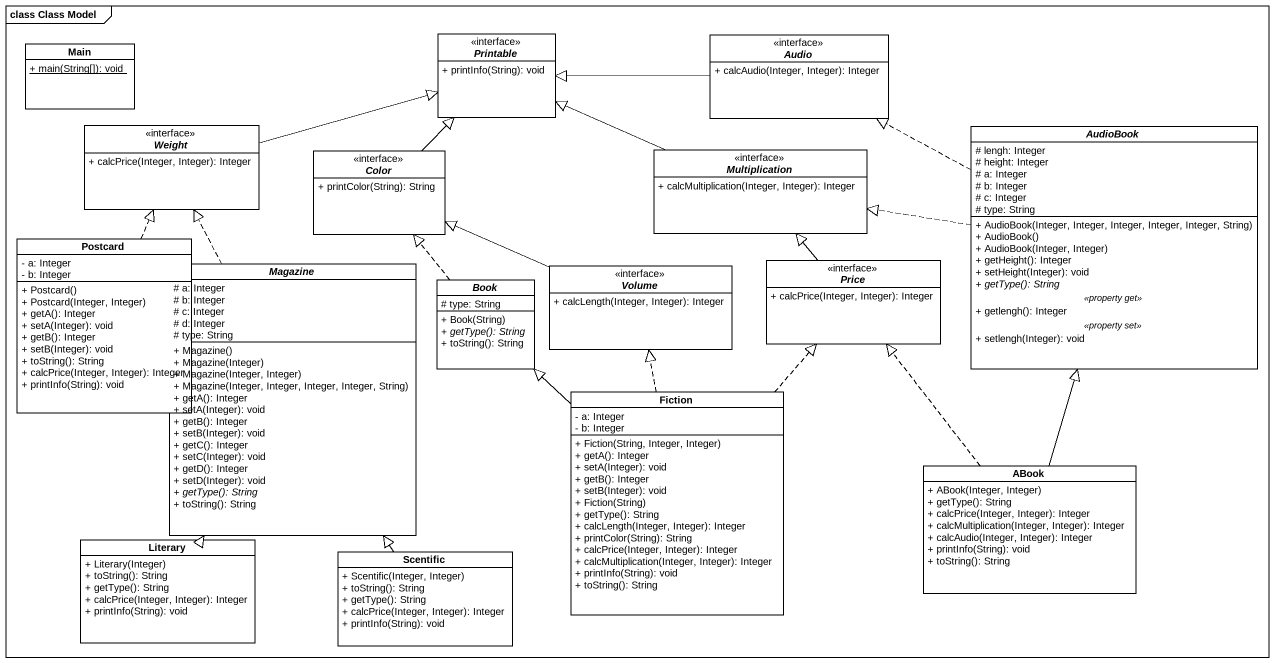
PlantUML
@startuml
mainframe class Class Model
hide circle
hide empty members
skinparam classAttributeIconSize 0
class Main {
  {static} + main(String[]): void
}
interface Printable <<interface>> {
  + printInfo(String): void
}
interface Audio <<interface>> {
  + calcAudio(Integer, Integer): Integer
}
interface Weight <<interface>> {
  + calcPrice(Integer, Integer): Integer
}
abstract class AudioBook {
  # lengh: Integer
  # height: Integer
  # a: Integer
  # b: Integer
  # c: Integer
  # type: String
  --
  + AudioBook(Integer, Integer, Integer, Integer, Integer, String)
  + AudioBook()
  + AudioBook(Integer, Integer)
  + getHeight(): Integer
  + setHeight(Integer): void
  {abstract} + getType(): String
  .. <<property get>> ..
  + getlengh(): Integer
  .. <<property set>> ..
  + setlengh(Integer): void
}
interface Color <<interface>> {
  + printColor(String): String
}
interface Multiplication <<interface>> {
  + calcMultiplication(Integer, Integer): Integer
}
class Postcard {
  - a: Integer
  - b: Integer
  + Postcard()
  + Postcard(Integer, Integer)
  + getA(): Integer
  + setA(Integer): void
  + getB(): Integer
  + setB(Integer): void
  + toString(): String
  + calcPrice(Integer, Integer): Integer
  + printInfo(String): void
}
abstract class Magazine {
  # a: Integer
  # b: Integer
  # c: Integer
  # d: Integer
  # type: String
  + Magazine()
  + Magazine(Integer)
  + Magazine(Integer, Integer)
  + Magazine(Integer, Integer, Integer, Integer, String)
  + getA(): Integer
  + setA(Integer): void
  + getB(): Integer
  + setB(Integer): void
  + getC(): Integer
  + setC(Integer): void
  + getD(): Integer
  + setD(Integer): void
  {abstract} + getType(): String
  + toString(): String
}
interface Price <<interface>> {
  + calcPrice(Integer, Integer): Integer
}
abstract class Book {
  # type: String
  + Book(String)
  {abstract} + getType(): String
  + toString(): String
}
interface Volume <<interface>> {
  + calcLength(Integer, Integer): Integer
}
class Fiction {
  - a: Integer
  - b: Integer
  + Fiction(String, Integer, Integer)
  + getA(): Integer
  + setA(Integer): void
  + getB(): Integer
  + setB(Integer): void
  + Fiction(String)
  + getType(): String
  + calcLength(Integer, Integer): Integer
  + printColor(String): String
  + calcPrice(Integer, Integer): Integer
  + calcMultiplication(Integer, Integer): Integer
  + printInfo(String): void
  + toString(): String
}
class ABook {
  + ABook(Integer, Integer)
  + getType(): String
  + calcPrice(Integer, Integer): Integer
  + calcMultiplication(Integer, Integer): Integer
  + calcAudio(Integer, Integer): Integer
  + printInfo(String): void
  + toString(): String
}
class Literary {
  + Literary(Integer)
  + toString(): String
  + getType(): String
  + calcPrice(Integer, Integer): Integer
  + printInfo(String): void
}
class Scentific {
  + Scentific(Integer, Integer)
  + toString(): String
  + getType(): String
  + calcPrice(Integer, Integer): Integer
  + printInfo(String): void
}
Audio -left-|> Printable
Weight -right-|> Printable
AudioBook .left.|> Audio
AudioBook .left.|> Multiplication
Color -up-|> Printable
Multiplication -left-|> Printable
Postcard .up.|> Weight
Magazine .up.|> Weight
Price -up-|> Multiplication
Book .up.|> Color
Volume -left-|> Color
Fiction .up.|> Price
Fiction -up-|> Book
Fiction .up.|> Volume
ABook -up-|> AudioBook
ABook .up.|> Price
Literary -up-|> Magazine
Scentific -up-|> Magazine
@enduml
